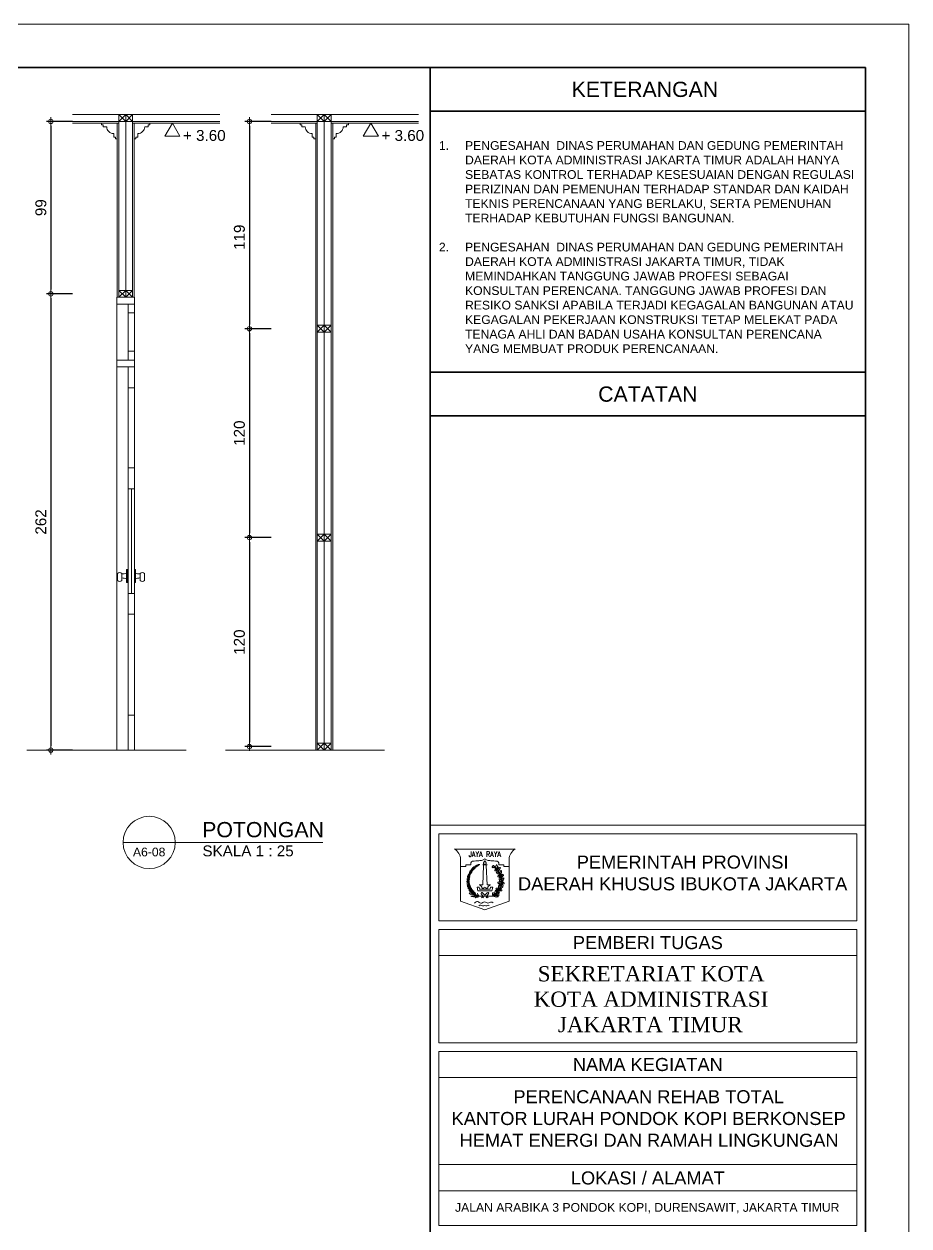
# Model space of a CAD drawing. Header units: millimetres. Extents: x -11 to 1625, y -267 to 180.
# Drawn here: x 1058.88 to 1079.21, y -239.61 to -212 of the extents above; entities that cross this region are included whole.
import ezdxf
from ezdxf.enums import TextEntityAlignment as Align

# ---------------------------------------------------------------- set-up
doc = ezdxf.new("R2010")
doc.units = ezdxf.units.MM
for name, color, linetype, lineweight in [('ars', 11, 'Continuous', 5), ('GRS KOP', 1, 'Continuous', 35), ('kop', 7, 'Continuous', 20), ('kus', 63, 'Continuous', 15), ('lan', 7, 'Continuous', 15), ('not', 7, 'Continuous', 20), ('PARTISI', 190, 'Continuous', 9), ('pla', 213, 'Continuous', 15), ('u', 6, 'Continuous', 20)]:
    doc.layers.add(name, color=color, linetype=linetype, lineweight=lineweight)
doc.styles.add('BARU', font='complex.shx')
doc.styles.add('S', font='SIMPLEX', dxfattribs={"width": 1.1})
doc.styles.get("Standard").update_dxf_attribs({"font": 'ARIALUNI.TTF'})
doc.dimstyles.new('SK-25', dxfattribs={"dimtxt": 0.25, "dimasz": 0.1, "dimexe": 0.1, "dimexo": 0, "dimgap": 0.1, "dimtad": 1, "dimdec": 0, "dimlfac": 25, "dimzin": 12, "dimdsep": 46, "dimtxsty": 'Standard', "dimblk": 'BULAT', "dimcen": 0.1, "dimclrd": 256, "dimadec": 0, "dimazin": 3, "dimtfac": 1, "dimtdec": 0, "dimtofl": 0, "dimtmove": 0, "dimatfit": 3, "dimldrblk": 'BULAT', "dimfxl": 0, "dimtolj": 1, "dimtzin": 0, "dimarcsym": 0})

# ---------------------------------------------------------------- blocks, each defined once
blk = doc.blocks.new('kop')
at = {"layer": 'ars'}
for p, q in [((74.521, 35.599), (74.496, 35.614)), ((74.534, 35.595), (74.538, 35.581)), ((74.578, 35.526), (74.553, 35.541)), ((74.578, 35.526), (74.581, 35.555)), ((74.6, 35.468), (74.612, 35.457)), ((74.614, 35.467), (74.614, 35.452)), ((74.634, 35.366), (74.615, 35.388)), ((74.634, 35.366), (74.643, 35.394)), ((74.537, 35.048), (74.537, 35.078)), ((74.552, 35.066), (74.578, 35.081)), ((74.621, 35.202), (74.607, 35.228)), ((74.621, 35.202), (74.64, 35.225)), ((74.631, 35.289), (74.635, 35.273)), ((74.642, 35.304), (74.637, 35.29)), ((74.472, 34.989), (74.502, 34.992))]:
    blk.add_line(p, q, dxfattribs=at)
for centre, radius, start, end in [((74.278, 35.315), 0.405, 114.0856, 237.6325), ((74.012, 35.589), 0.0488, 133.8416, 198.303), ((73.932, 35.609), 0.0488, 313.8416, 18.303), ((74.036, 35.612), 0.0439, 126.6239, 191.0853), ((73.967, 35.639), 0.0439, 306.6239, 11.0853), ((74.026, 35.575), 0.0439, 74.9043, 139.3657), ((74.005, 35.646), 0.0439, 254.9043, 319.3657), ((74, 35.656), 0.0352, 303.961, 8.4223), ((74.054, 35.632), 0.0352, 123.961, 188.4223), ((74.045, 35.603), 0.0352, 72.2414, 136.7027), ((74.03, 35.66), 0.0352, 252.2414, 316.7027), ((74.027, 35.676), 0.0352, 297.7406, 2.2019), ((74.078, 35.647), 0.0352, 117.7406, 182.2019), ((74.066, 35.619), 0.0352, 66.021, 130.4823), ((74.057, 35.677), 0.0352, 246.021, 310.4823), ((74.097, 35.661), 0.0281, 113.4007, 177.862), ((74.058, 35.688), 0.0281, 293.4007, 357.862), ((74.086, 35.64), 0.0281, 61.6811, 126.1424), ((74.082, 35.687), 0.0281, 241.6811, 306.1424), ((74.082, 35.701), 0.0281, 293.4007, 357.862), ((74.121, 35.674), 0.0281, 113.4007, 177.862), ((74.11, 35.653), 0.0281, 61.6811, 126.1424), ((74.106, 35.7), 0.0281, 241.6811, 306.1424), ((74.117, 35.713), 0.0281, 260.9368, 325.3982), ((74.136, 35.669), 0.0281, 80.9368, 145.3982), ((74.485, 35.674), 0.0613, 235.5154, 280.6207), ((74.445, 35.613), 0.0507, 1.4248, 71.624), ((74.589, 35.652), 0.0795, 151.1819, 225.9956), ((74.464, 35.633), 0.0795, 331.1819, 45.9956), ((73.906, 35.362), 0.061, 172.3995, 236.8608), ((73.812, 35.319), 0.061, 352.3995, 56.8608), ((73.916, 35.414), 0.061, 164.619, 229.0804), ((73.817, 35.384), 0.061, 344.619, 49.0804), ((73.933, 35.316), 0.061, 120.6799, 185.1412), ((73.842, 35.364), 0.061, 300.6799, 5.1412), ((73.923, 35.456), 0.0488, 158.8649, 223.3262), ((73.852, 35.424), 0.061, 292.8994, 357.3608), ((73.937, 35.365), 0.061, 112.8994, 177.3608), ((73.842, 35.44), 0.0488, 338.8649, 43.3262), ((73.873, 35.469), 0.0488, 287.1453, 351.6066), ((73.935, 35.415), 0.0488, 107.1453, 171.6066), ((73.942, 35.493), 0.0488, 150.2996, 214.761), ((73.859, 35.489), 0.0488, 330.2996, 34.761), ((73.948, 35.451), 0.0488, 98.58, 163.0414), ((73.894, 35.513), 0.0488, 278.58, 343.0414), ((73.961, 35.528), 0.0488, 145.7989, 210.2603), ((73.879, 35.531), 0.0488, 325.7989, 30.2603), ((73.916, 35.552), 0.0488, 274.0793, 338.5407), ((73.965, 35.485), 0.0488, 94.0793, 158.5407), ((73.985, 35.56), 0.0488, 139.3679, 203.8292), ((73.904, 35.572), 0.0488, 319.3679, 23.8292), ((73.984, 35.517), 0.0488, 87.6483, 152.1096), ((73.943, 35.589), 0.0488, 267.6483, 332.1096), ((74.007, 35.547), 0.0488, 82.122, 146.5834), ((73.973, 35.622), 0.0488, 262.122, 326.5834), ((74.232, 35.315), 0.405, 302.3675, 44.4851), ((74.541, 35.601), 0.0613, 235.5154, 280.6207), ((74.502, 35.54), 0.0507, 1.4248, 71.624), ((74.526, 35.44), 0.0795, 20.9123, 95.7261), ((74.592, 35.547), 0.0795, 200.9123, 275.7261), ((74.611, 35.596), 0.0507, 162.5946, 232.7938), ((74.623, 35.449), 0.0613, 217.2288, 262.3342), ((74.538, 35.6), 0.0613, 313.598, 358.7033), ((74.663, 35.361), 0.0795, 171.1641, 245.9779), ((74.552, 35.301), 0.0795, 351.1641, 65.9779), ((74.566, 35.403), 0.0507, 343.1383, 53.3375), ((74.684, 35.504), 0.0795, 133.1999, 208.0136), ((74.559, 35.525), 0.0795, 313.1999, 28.0136), ((74.682, 35.427), 0.0507, 150.0679, 220.2671), ((74.721, 35.315), 0.0795, 113.3027, 188.1164), ((74.611, 35.377), 0.0795, 293.3027, 8.1164), ((74.611, 35.447), 0.0613, 301.0712, 346.1766), ((73.816, 35.253), 0.061, 2.2926, 66.7539), ((73.901, 35.312), 0.061, 182.2926, 246.7539), ((73.829, 35.191), 0.061, 12.6628, 77.1241), ((73.902, 35.264), 0.061, 192.6628, 257.1241), ((73.907, 35.225), 0.061, 200.2151, 264.6765), ((73.844, 35.143), 0.061, 20.2151, 84.6765), ((73.921, 35.183), 0.061, 206.1601, 270.6214), ((73.867, 35.095), 0.061, 26.1601, 90.6214), ((73.936, 35.271), 0.061, 130.573, 195.0343), ((73.837, 35.302), 0.061, 310.573, 15.0343), ((73.943, 35.23), 0.061, 140.9432, 205.4045), ((73.841, 35.243), 0.061, 320.9432, 25.4045), ((73.941, 35.145), 0.061, 208.508, 272.9693), ((73.891, 35.055), 0.061, 28.508, 92.9693), ((73.957, 35.19), 0.061, 140.9432, 205.4045), ((73.854, 35.203), 0.061, 320.9432, 25.4045), ((73.921, 35.015), 0.061, 40.0311, 104.4924), ((73.953, 35.113), 0.061, 220.0311, 284.4924), ((73.974, 35.153), 0.061, 146.9028, 211.3642), ((73.871, 35.155), 0.061, 326.9028, 31.3642), ((73.997, 35.115), 0.061, 146.6953, 211.1566), ((73.893, 35.117), 0.061, 326.6953, 31.1566), ((74.021, 35.084), 0.061, 144.8635, 209.3249), ((73.918, 35.089), 0.061, 324.8635, 29.3249), ((74.049, 35.054), 0.061, 144.4903, 208.9516), ((73.946, 35.059), 0.061, 324.4903, 28.9516), ((74.567, 35.052), 0.0795, 137.1076, 211.9214), ((74.441, 35.064), 0.0795, 317.1076, 31.9214), ((74.582, 35.119), 0.0613, 176.9872, 222.0926), ((74.509, 35.12), 0.0507, 302.8967, 13.0959), ((74.644, 35.186), 0.0795, 153.0891, 227.9029), ((74.627, 35.286), 0.0613, 205.6201, 250.7254), ((74.52, 35.163), 0.0795, 333.0891, 47.9029), ((74.629, 35.078), 0.0507, 106.5818, 176.781), ((74.591, 35.141), 0.0613, 257.5851, 302.6905), ((74.562, 35.252), 0.0507, 331.5296, 41.7288), ((74.602, 35.228), 0.0795, 271.02, 345.8338), ((74.68, 35.129), 0.0795, 91.02, 165.8338), ((74.688, 35.241), 0.0507, 128.2781, 198.4773), ((74.63, 35.285), 0.0613, 279.2815, 324.3868), ((73.956, 34.978), 0.061, 49.2006, 113.662), ((73.971, 35.08), 0.061, 229.2006, 293.662), ((73.99, 34.949), 0.061, 44.4223, 108.8836), ((74.014, 35.049), 0.061, 224.4223, 288.8836), ((74.08, 35.031), 0.061, 156.1803, 220.6416), ((73.978, 35.016), 0.061, 336.1803, 40.6416), ((74.547, 34.969), 0.0507, 83.4432, 153.6424), ((74.537, 35.042), 0.0613, 234.4466, 279.5519), ((74.569, 34.993), 0.0612, 69.8962, 144.7099), ((74.541, 35.085), 0.0612, 249.8962, 324.7099)]:
    blk.add_arc(centre, radius, start, end, dxfattribs=at)
at = {"layer": 'ars', "color": 11}
for centre, radius, start, end in [((74.491, 34.995), 0.0613, 158.8696, 203.9749), ((74.422, 35.02), 0.0507, 284.779, 354.9783), ((74.44, 34.986), 0.016, 270, 302.3675)]:
    blk.add_arc(centre, radius, start, end, dxfattribs=at)
at = {"layer": 'ars'}
for points, start_tangent, end_tangent in [([(74.461, 35.651), (74.466, 35.634), (74.45, 35.624), (74.429, 35.623), (74.426, 35.64), (74.439, 35.661), (74.444, 35.672), (74.461, 35.663), (74.461, 35.651)], (0.714442, -0.699695), (0.714442, -0.699695)), ([(74.571, 35.605), (74.582, 35.591), (74.6, 35.598), (74.612, 35.615), (74.601, 35.627), (74.576, 35.629), (74.564, 35.631), (74.562, 35.612), (74.571, 35.605)], (0.149901, -0.988701), (0.149901, -0.988701)), ([(74.518, 35.578), (74.523, 35.561), (74.507, 35.551), (74.486, 35.55), (74.483, 35.567), (74.496, 35.588), (74.501, 35.599), (74.518, 35.589), (74.518, 35.578)], (0.714442, -0.699695), (0.714442, -0.699695)), ([(74.594, 35.435), (74.593, 35.416), (74.574, 35.412), (74.555, 35.418), (74.556, 35.435), (74.576, 35.451), (74.584, 35.459), (74.597, 35.445), (74.594, 35.435)], (0.458819, -0.88853), (0.458819, -0.88853)), ([(74.644, 35.445), (74.652, 35.429), (74.671, 35.432), (74.687, 35.445), (74.678, 35.46), (74.654, 35.467), (74.643, 35.472), (74.637, 35.453), (74.644, 35.445)], (-0.068112, -0.997678), (-0.068112, -0.997678)), ([(74.551, 35.127), (74.539, 35.113), (74.521, 35.122), (74.51, 35.139), (74.522, 35.151), (74.547, 35.151), (74.559, 35.152), (74.56, 35.133), (74.551, 35.127)], (-0.223771, -0.974642), (-0.223771, -0.974642)), ([(74.596, 35.277), (74.591, 35.26), (74.572, 35.259), (74.554, 35.269), (74.559, 35.285), (74.581, 35.297), (74.591, 35.303), (74.601, 35.287), (74.596, 35.277)], (0.270637, -0.962681), (0.270637, -0.962681)), ([(74.614, 35.117), (74.608, 35.1), (74.624, 35.089), (74.645, 35.088), (74.649, 35.104), (74.636, 35.126), (74.631, 35.137), (74.614, 35.128), (74.614, 35.117)], (-0.735998, -0.676983), (-0.735998, -0.676983)), ([(74.66, 35.272), (74.661, 35.253), (74.68, 35.25), (74.699, 35.256), (74.697, 35.273), (74.677, 35.288), (74.669, 35.297), (74.656, 35.282), (74.66, 35.272)], (-0.433585, -0.901113), (-0.433585, -0.901113)), ([(74.463, 35.013), (74.447, 35.004), (74.433, 35.018), (74.428, 35.037), (74.443, 35.045), (74.467, 35.037), (74.479, 35.034), (74.474, 35.016), (74.463, 35.013)], (-0.515761, -0.856733), (-0.515761, -0.856733)), ([(74.549, 35.011), (74.537, 34.997), (74.548, 34.981), (74.566, 34.972), (74.576, 34.985), (74.573, 35.01), (74.573, 35.022), (74.554, 35.021), (74.549, 35.011)], (-0.942817, -0.33331), (-0.942817, -0.33331))]:
    blk.add_spline(points, degree=3, dxfattribs=dict(at, start_tangent=start_tangent, end_tangent=end_tangent))
for points in [[(74.445, 34.97), (74.47, 34.975), (74.522, 34.973), (74.56, 34.955)], [(74.445, 34.97), (74.468, 34.959), (74.518, 34.947), (74.56, 34.955)]]:
    blk.add_spline(points, degree=3, dxfattribs=at)
at = {"layer": 'GRS KOP'}
for p, q in [((73, 1), (73, 54)), ((83, 1), (83, 54)), ((73, 53), (83, 53)), ((73, 47), (83, 47)), ((73, 46), (83, 46))]:
    blk.add_line(p, q, dxfattribs=at)
blk.add_lwpolyline([(1, 54), (83, 54), (83, 1), (1, 1)], close=True, dxfattribs=at)
at = {"layer": 'kop', "color": 7}
for p, q in [((84, 55), (0, 55)), ((84, 55), (84, 0)), ((84, 55), (84, 0)), ((74.205, 35.69), (74.305, 35.69)), ((74.225, 35.67), (74.205, 35.23)), ((74.235, 35.698), (74.275, 35.698)), ((74.285, 35.67), (74.305, 35.23)), ((74.075, 35.17), (74.124, 35.17)), ((74.075, 35.17), (74.095, 35.09)), ((74.095, 35.09), (74.415, 35.09)), ((74.124, 35.23), (74.124, 35.228)), ((74.124, 35.23), (74.205, 35.23)), ((74.124, 35.228), (74.129, 35.228)), ((74.124, 35.17), (74.134, 35.13)), ((74.134, 35.13), (74.376, 35.13)), ((74.195, 35.15), (74.235, 35.15)), ((74.275, 35.15), (74.315, 35.15)), ((74.305, 35.23), (74.386, 35.23)), ((74.376, 35.13), (74.386, 35.17)), ((74.381, 35.228), (74.386, 35.228)), ((74.386, 35.23), (74.386, 35.228)), ((74.386, 35.17), (74.435, 35.17)), ((74.415, 35.09), (74.435, 35.17))]:
    blk.add_line(p, q, dxfattribs=at)
at = {"layer": 'kop'}
for p, q in [((83, 36.6), (73, 36.6)), ((73.2, 34.4), (73.2, 36.4)), ((82.8, 36.4), (73.2, 36.4)), ((82.8, 34.4), (82.8, 36.4)), ((82.8, 34.4), (73.2, 34.4)), ((73.2, 31.6), (73.2, 34.2)), ((82.8, 34.2), (73.2, 34.2)), ((82.8, 31.6), (82.8, 34.2)), ((82.8, 33.6), (73.2, 33.6)), ((82.8, 31.6), (73.2, 31.6)), ((73.2, 27.4), (73.2, 31.4)), ((82.8, 31.4), (73.2, 31.4)), ((82.8, 27.4), (82.8, 31.4)), ((82.8, 30.8), (73.2, 30.8)), ((82.8, 28.8), (73.2, 28.8)), ((82.8, 28.2), (73.2, 28.2)), ((82.8, 27.4), (73.2, 27.4))]:
    blk.add_line(p, q, dxfattribs=at)
at = {"layer": 'kop', "color": 5}
for p, q in [((74.955, 36.05), (73.555, 36.05)), ((73.695, 35.81), (73.695, 34.85)), ((73.695, 35.65), (73.815, 35.65)), ((73.815, 35.69), (73.815, 35.65)), ((73.815, 35.69), (73.935, 35.69)), ((73.935, 35.73), (73.935, 35.69)), ((74.575, 35.73), (74.575, 35.69)), ((74.695, 35.69), (74.575, 35.69)), ((74.695, 35.69), (74.695, 35.65)), ((74.815, 35.65), (74.695, 35.65)), ((74.815, 35.81), (74.815, 34.85)), ((73.695, 34.85), (74.255, 34.65)), ((74.225, 34.95), (74.171, 35.022)), ((74.255, 34.986), (74.203, 35.046)), ((74.225, 34.95), (74.21, 34.93)), ((74.255, 34.986), (74.307, 35.046)), ((74.255, 34.65), (74.815, 34.85)), ((74.285, 34.95), (74.339, 35.022)), ((74.285, 34.95), (74.3, 34.93))]:
    blk.add_line(p, q, dxfattribs=at)
at = {"layer": 'kop', "color": 7}
for points in [[(74.235, 35.698), (74.233, 35.701), (74.231, 35.704), (74.229, 35.707), (74.228, 35.71), (74.227, 35.713), (74.227, 35.715), (74.226, 35.718), (74.226, 35.72), (74.226, 35.723), (74.226, 35.725), (74.226, 35.728), (74.226, 35.731), (74.226, 35.733), (74.227, 35.736), (74.228, 35.738), (74.229, 35.741), (74.23, 35.743), (74.232, 35.746), (74.234, 35.749), (74.236, 35.753), (74.24, 35.758), (74.244, 35.763), (74.249, 35.77), (74.255, 35.778)], [(74.275, 35.698), (74.277, 35.701), (74.279, 35.704), (74.281, 35.707), (74.282, 35.71), (74.283, 35.713), (74.283, 35.715), (74.284, 35.718), (74.284, 35.72), (74.284, 35.723), (74.284, 35.725), (74.284, 35.728), (74.284, 35.731), (74.284, 35.733), (74.283, 35.736), (74.282, 35.738), (74.281, 35.741), (74.28, 35.743), (74.278, 35.746), (74.276, 35.749), (74.274, 35.753), (74.27, 35.758), (74.266, 35.763), (74.261, 35.77), (74.255, 35.778)]]:
    blk.add_lwpolyline(points, dxfattribs=at)
at = {"layer": 'kop', "color": 1}
blk.add_lwpolyline([(74.07, 34.97), (74.44, 34.97)], close=True, dxfattribs=at)
at = {"layer": 'kop', "color": 5}
for points in [[(74.21, 34.97), (74.18, 34.93)], [(74.3, 34.97), (74.33, 34.93)]]:
    blk.add_lwpolyline(points, dxfattribs=at)
for centre, radius, start, end in [((73.419, 35.81), 0.276, 0, 60.5129), ((75.091, 35.81), 0.276, 119.4871, 180), ((73.975, 35.73), 0.04, 90, 180), ((74.535, 35.73), 0.04, 0, 90), ((74.187, 35.034), 0.02, 36.8699, 216.8699), ((74.323, 35.034), 0.02, 323.1301, 143.1301)]:
    blk.add_arc(centre, radius, start, end, dxfattribs=at)
at = {"layer": 'kop', "color": 7}
for centre, radius, start, end in [((74.198, 35.663), 0.0283, 15, 75), ((74.312, 35.663), 0.0283, 105, 165), ((74.079, 35.119), 0.12, 15, 65.3894), ((74.255, 35.15), 0.02, 0, 180), ((74.431, 35.119), 0.12, 114.6106, 165)]:
    blk.add_arc(centre, radius, start, end, dxfattribs=at)
at = {"layer": 'kop', "color": 1}
blk.add_arc((74.07, 34.986), 0.016, 237.6325, 270, dxfattribs=at)
at = {"layer": 'kop', "color": 5}
for points in [[(74.255, 35.83), (74.232, 35.807), (74.2, 35.793), (74.12, 35.782), (74.046, 35.777), (73.975, 35.77)], [(74.255, 35.83), (74.278, 35.807), (74.31, 35.793), (74.39, 35.782), (74.464, 35.777), (74.535, 35.77)], [(74.023, 34.99), (74.006, 34.984), (73.974, 34.992), (73.925, 35.01), (73.891, 35.041)], [(74.038, 34.971), (74.016, 34.967), (73.997, 34.959), (73.964, 34.956), (73.932, 34.964)], [(74.082, 34.965), (74.066, 34.956), (74.034, 34.952), (74.006, 34.952), (73.992, 34.948)], [(74.015, 34.807), (74.089, 34.844), (74.162, 34.807), (74.249, 34.833), (74.326, 34.809), (74.4, 34.83), (74.45, 34.817)], [(74.125, 34.97), (74.104, 34.959), (74.093, 34.947), (74.051, 34.932), (74.033, 34.937)], [(74.113, 34.984), (74.085, 34.986), (74.071, 34.993), (74.051, 34.993)], [(74.125, 34.97), (74.112, 34.996), (74.085, 35.02), (74.081, 35.031)], [(74.12, 34.747), (74.16, 34.759), (74.204, 34.744), (74.255, 34.753), (74.3, 34.744), (74.332, 34.758), (74.357, 34.749)]]:
    blk.add_spline(points, degree=3, dxfattribs=at)
at = {"layer": 'kop'}
for s, height, p in [('KETERANGAN ', 0.35, (78, 53.5)), ('CATATAN', 0.35, (78, 46.5)), ('PEMERINTAH PROVINSI', 0.29998, (78.8, 35.75)), ('DAERAH KHUSUS IBUKOTA JAKARTA', 0.29998, (78.8, 35.25)), ('PEMBERI TUGAS', 0.3, (78, 33.9)), ('NAMA KEGIATAN', 0.3, (78, 31.1)), ('LOKASI / ALAMAT', 0.3, (78, 28.5)), ('JALAN ARABIKA 3 PONDOK KOPI, DURENSAWIT, JAKARTA TIMUR', 0.2, (77.986, 27.8))]:
    blk.add_text(s, height=height, dxfattribs=at).set_placement(p, align=Align.MIDDLE)
at = {"layer": 'kop', "color": 5, "style": 'BARU', "width": 0.9}
blk.add_text('JAYA RAYA', height=0.12, dxfattribs=at).set_placement((74.255, 35.93), align=Align.MIDDLE)
at = {"layer": 'kop', "insert": (73.2, 49.875), "char_height": 0.2, "width": 9.6, "attachment_point": 4}
blk.add_mtext('\\pi-0.6,l0.6,t0.6;1.^IPENGESAHAN  DINAS PERUMAHAN DAN GEDUNG PEMERINTAH DAERAH KOTA ADMINISTRASI JAKARTA TIMUR ADALAH HANYA SEBATAS KONTROL TERHADAP KESESUAIAN DENGAN REGULASI PERIZINAN DAN PEMENUHAN TERHADAP STANDAR DAN KAIDAH TEKNIS PERENCANAAN YANG BERLAKU, SERTA PEMENUHAN TERHADAP KEBUTUHAN FUNGSI BANGUNAN.\\P\\P2.^IPENGESAHAN  DINAS PERUMAHAN DAN GEDUNG PEMERINTAH DAERAH KOTA ADMINISTRASI JAKARTA TIMUR, TIDAK MEMINDAHKAN TANGGUNG JAWAB PROFESI SEBAGAI KONSULTAN PERENCANA. TANGGUNG JAWAB PROFESI DAN RESIKO SANKSI APABILA TERJADI KEGAGALAN BANGUNAN ATAU KEGAGALAN PEKERJAAN KONSTRUKSI TETAP MELEKAT PADA TENAGA AHLI DAN BADAN USAHA KONSULTAN PERENCANA YANG MEMBUAT PRODUK PERENCANAAN.', dxfattribs=at)
at = {"layer": 'kop', "insert": (74.033, 33.359), "char_height": 0.35, "attachment_point": 1, "style": 'BARU'}
blk.add_mtext_dynamic_manual_height_columns('\\pi1.4375;{\\fRomantic|b0|i0|c2|p2;SEKRETARIAT KOTA\\P\\pi1.3461;KOTA ADMINISTRASI\\P\\pi1.9027;JAKARTA TIMUR}', width=7.94943, gutter_width=1.5, heights=[0], dxfattribs=at)
at = {"layer": 'kop', "insert": (73.464, 30.51), "char_height": 0.3, "attachment_point": 1}
blk.add_mtext_dynamic_manual_height_columns('\\pi1.446;PERENCANAAN REHAB TOTAL \\P\\pi0.026798;KANTOR LURAH PONDOK KOPI BERKONSEP \\P\\pi0.21087;HEMAT ENERGI DAN RAMAH LINGKUNGAN', width=9.06362, gutter_width=1.5, heights=[0], dxfattribs=at)
at = {"layer": 'kop', "style": 'BARU', "flags": 4}
for p, height in [((73.8, 5.4), 0.35), ((80.303, 5.382), 0.25), ((73.8, 4.9), 0.35), ((80.303, 4.882), 0.25), ((73.8, 4.4), 0.35), ((80.303, 4.382), 0.25)]:
    blk.add_attdef('-', p, '', height=height, dxfattribs=at)
at = {"layer": 'kop', "flags": 4}
for tag, p in [('AR-00', (78.057, 2.648)), ('00', (81.238, 2.647))]:
    blk.add_attdef(tag, text='', height=0.35, dxfattribs=at).set_placement(p, align=Align.MIDDLE)
blk = doc.blocks.new('PEILA')
blk.add_lwpolyline([(-0.188, -0.325), (0.188, -0.325), (0, 0)], close=True)
at = {"style": 'S', "width": 1.1, "flags": 4}
blk.add_attdef('CAT', (0.265, -0.289), '', height=0.2, dxfattribs=at)
blk = doc.blocks.new('BULAT')
for p, q in [((-1, 0), (1, 0)), ((0, -1), (0, 1))]:
    blk.add_line(p, q)
blk.add_circle((0, 0), 0.5)
blk = doc.blocks.new('*D2264')
at = {"layer": 'Defpoints', "color": 0, "ltscale": 0.15}
for p in [(1064.558, -214.238), (1064.058, -218.998), (1064.558, -218.998)]:
    blk.add_point(p, dxfattribs=at)
at = {"layer": 'u', "color": 0, "lineweight": -2, "ltscale": 0.15}
for p, q in [((1064.558, -214.238), (1063.958, -214.238)), ((1064.558, -218.998), (1063.958, -218.998))]:
    blk.add_line(p, q, dxfattribs=at)
at = {"layer": 'u', "lineweight": -2, "ltscale": 0.15}
blk.add_line((1064.058, -214.338), (1064.058, -218.898), dxfattribs=at)
at = {"layer": 'u', "lineweight": -2, "ltscale": 0.15, "xscale": 0.1, "yscale": 0.1, "zscale": 0.1}
for p, rotation in [((1064.058, -214.238), 90), ((1064.058, -218.998), 270)]:
    blk.add_blockref('BULAT', p, dxfattribs=dict(at, rotation=rotation))
at = {"layer": 'u', "color": 0, "ltscale": 0.15, "insert": (1063.83, -216.898), "char_height": 0.25, "attachment_point": 5, "rotation": 90}
blk.add_mtext('\\A1;119', dxfattribs=at)
blk = doc.blocks.new('*D2265')
at = {"layer": 'Defpoints', "color": 0, "ltscale": 0.15}
for p in [(1064.558, -223.798), (1064.058, -228.598), (1064.558, -228.598)]:
    blk.add_point(p, dxfattribs=at)
at = {"layer": 'u', "color": 0, "lineweight": -2, "ltscale": 0.15}
for p, q in [((1064.558, -223.798), (1063.958, -223.798)), ((1064.558, -228.598), (1063.958, -228.598))]:
    blk.add_line(p, q, dxfattribs=at)
at = {"layer": 'u', "lineweight": -2, "ltscale": 0.15}
blk.add_line((1064.058, -223.898), (1064.058, -228.498), dxfattribs=at)
at = {"layer": 'u', "lineweight": -2, "ltscale": 0.15, "xscale": 0.1, "yscale": 0.1, "zscale": 0.1}
for p, rotation in [((1064.058, -223.798), 90), ((1064.058, -228.598), 270)]:
    blk.add_blockref('BULAT', p, dxfattribs=dict(at, rotation=rotation))
at = {"layer": 'u', "color": 0, "ltscale": 0.15, "insert": (1063.83, -226.198), "char_height": 0.25, "attachment_point": 5, "rotation": 90}
blk.add_mtext('\\A1;120', dxfattribs=at)
blk = doc.blocks.new('*D2266')
at = {"layer": 'Defpoints', "color": 0, "ltscale": 0.15}
for p in [(1064.558, -218.998), (1064.058, -223.798), (1064.558, -223.798)]:
    blk.add_point(p, dxfattribs=at)
at = {"layer": 'u', "color": 0, "lineweight": -2, "ltscale": 0.15}
for p, q in [((1064.558, -218.998), (1063.958, -218.998)), ((1064.558, -223.798), (1063.958, -223.798))]:
    blk.add_line(p, q, dxfattribs=at)
at = {"layer": 'u', "lineweight": -2, "ltscale": 0.15}
blk.add_line((1064.058, -219.098), (1064.058, -223.698), dxfattribs=at)
at = {"layer": 'u', "lineweight": -2, "ltscale": 0.15, "xscale": 0.1, "yscale": 0.1, "zscale": 0.1}
for p, rotation in [((1064.058, -218.998), 90), ((1064.058, -223.798), 270)]:
    blk.add_blockref('BULAT', p, dxfattribs=dict(at, rotation=rotation))
at = {"layer": 'u', "color": 0, "ltscale": 0.15, "insert": (1063.83, -221.398), "char_height": 0.25, "attachment_point": 5, "rotation": 90}
blk.add_mtext('\\A1;120', dxfattribs=at)
blk = doc.blocks.new('*D2267')
at = {"layer": 'Defpoints', "color": 0, "ltscale": 0.15}
for p in [(1059.997, -218.198), (1059.497, -228.678), (1059.997, -228.678)]:
    blk.add_point(p, dxfattribs=at)
at = {"layer": 'u', "color": 0, "lineweight": -2, "ltscale": 0.15}
for p, q in [((1059.997, -218.198), (1059.397, -218.198)), ((1059.997, -228.678), (1059.397, -228.678))]:
    blk.add_line(p, q, dxfattribs=at)
at = {"layer": 'u', "lineweight": -2, "ltscale": 0.15}
blk.add_line((1059.497, -218.298), (1059.497, -228.578), dxfattribs=at)
at = {"layer": 'u', "lineweight": -2, "ltscale": 0.15, "xscale": 0.1, "yscale": 0.1, "zscale": 0.1}
for p, rotation in [((1059.497, -218.198), 90), ((1059.497, -228.678), 270)]:
    blk.add_blockref('BULAT', p, dxfattribs=dict(at, rotation=rotation))
at = {"layer": 'u', "color": 0, "ltscale": 0.15, "insert": (1059.269, -223.438), "char_height": 0.25, "attachment_point": 5, "rotation": 90}
blk.add_mtext('\\A1;262', dxfattribs=at)
blk = doc.blocks.new('*D2268')
at = {"layer": 'Defpoints', "color": 0, "ltscale": 0.15}
for p in [(1059.997, -214.238), (1059.497, -218.198), (1059.997, -218.198)]:
    blk.add_point(p, dxfattribs=at)
at = {"layer": 'u', "color": 0, "lineweight": -2, "ltscale": 0.15}
for p, q in [((1059.997, -214.238), (1059.397, -214.238)), ((1059.997, -218.198), (1059.397, -218.198))]:
    blk.add_line(p, q, dxfattribs=at)
at = {"layer": 'u', "lineweight": -2, "ltscale": 0.15}
blk.add_line((1059.497, -214.338), (1059.497, -218.098), dxfattribs=at)
at = {"layer": 'u', "lineweight": -2, "ltscale": 0.15, "xscale": 0.1, "yscale": 0.1, "zscale": 0.1}
for p, rotation in [((1059.497, -214.238), 90), ((1059.497, -218.198), 270)]:
    blk.add_blockref('BULAT', p, dxfattribs=dict(at, rotation=rotation))
at = {"layer": 'u', "color": 0, "ltscale": 0.15, "insert": (1059.269, -216.218), "char_height": 0.25, "attachment_point": 5, "rotation": 90}
blk.add_mtext('\\A1;99', dxfattribs=at)
blk = doc.blocks.new('Ndtpd')
blk.add_line((0.747, 0), (-0.747, 0))
blk.add_circle((0, 0), 0.747)
at = {"flags": 4}
for tag, height, p in [('NO', 0.5, (0, 0.148)), ('NOLBR', 0.3, (0, -0.398))]:
    blk.add_attdef(tag, text='', height=height, dxfattribs=at).set_placement(p, align=Align.CENTER)
for tag, p, height in [('NDTPD', (1.516, 0.148), 0.5), ('SKALA', (1.523, -0.398), 0.3)]:
    blk.add_attdef(tag, p, '', height=height, dxfattribs=at)

msp = doc.modelspace()

# ---------------------------------------------------------------- linework, layer by layer
at = {"layer": 'ars'}
for p, q in [((1061.0569351, -214.2375377), (1061.2169351, -214.0775377)), ((1061.0569351, -214.0775377), (1061.2169351, -214.2375377)), ((1061.2169351, -214.0775377), (1061.3769351, -214.2375377)), ((1061.2169351, -214.2375377), (1061.3769351, -214.0775377)), ((1065.6181282, -214.2375377), (1065.7781282, -214.0775377)), ((1065.6181282, -214.0775377), (1065.7781282, -214.2375377)), ((1065.7781282, -214.0775377), (1065.9381282, -214.2375377)), ((1065.7781282, -214.2375377), (1065.9381282, -214.0775377)), ((1061.0569351, -214.2775377), (1059.9965691, -214.2775377)), ((1061.0209351, -218.2775377), (1061.0209351, -214.2775377)), ((1061.3769351, -214.2775377), (1063.3833125, -214.2775377)), ((1061.4129351, -218.2775377), (1061.4129351, -214.2775377)), ((1065.6181282, -214.2775377), (1064.5577621, -214.2775377)), ((1065.5821282, -228.6775377), (1065.5821282, -214.2775377)), ((1065.9381282, -214.2775377), (1067.9445056, -214.2775377)), ((1065.9741282, -228.6775377), (1065.9741282, -214.2775377)), ((1061.0569351, -218.2775377), (1061.2169351, -218.1175377)), ((1061.0569351, -218.1175377), (1061.2169351, -218.2775377)), ((1061.2169351, -218.1175377), (1061.3769351, -218.2775377)), ((1061.2169351, -218.2775377), (1061.3769351, -218.1175377)), ((1065.6181282, -219.0775377), (1065.7781282, -218.9175377)), ((1065.6181282, -218.9175377), (1065.7781282, -219.0775377)), ((1065.7781282, -218.9175377), (1065.9381282, -219.0775377)), ((1065.7781282, -219.0775377), (1065.9381282, -218.9175377)), ((1065.6181282, -223.8775377), (1065.7781282, -223.7175377)), ((1065.6181282, -223.7175377), (1065.7781282, -223.8775377)), ((1065.7781282, -223.7175377), (1065.9381282, -223.8775377)), ((1065.7781282, -223.8775377), (1065.9381282, -223.7175377)), ((1065.6181282, -228.6775377), (1065.7781282, -228.5175377)), ((1065.6181282, -228.5175377), (1065.7781282, -228.6775377)), ((1065.7781282, -228.5175377), (1065.9381282, -228.6775377)), ((1065.7781282, -228.6775377), (1065.9381282, -228.5175377))]:
    msp.add_line(p, q, dxfattribs=at)
for points in [[(1061.025702, -224.6184855), (1061.025702, -224.7856126)], [(1061.125702, -224.6184855), (1061.125702, -224.7856126)], [(1061.1394799, -224.6305928), (1061.125702, -224.6305928)], [(1061.1394799, -224.7244827), (1061.125702, -224.7244827)], [(1061.5343904, -224.6305928), (1061.5481683, -224.6305928)], [(1061.5343904, -224.7244827), (1061.5481683, -224.7244827)], [(1061.5481683, -224.6184855), (1061.5481683, -224.7856126)], [(1061.6481683, -224.6184855), (1061.6481683, -224.7856126)]]:
    msp.add_lwpolyline(points, dxfattribs=at)
for points in [[(1061.2569351, -224.5275377), (1061.2339279, -224.5275377), (1061.2339279, -224.8275377), (1061.2569351, -224.8275377)], [(1061.4169351, -224.5275377), (1061.4399424, -224.5275377), (1061.4399424, -224.8275377), (1061.4169351, -224.8275377)]]:
    msp.add_lwpolyline(points, close=True, dxfattribs=at)
for centre, radius, start, end in [((1061.075702, -224.6784543), 0.0780785, 50.17975461, 129.82024539), ((1061.1346475, -224.3320195), 0.2986124, 269.07273269, 289.4189203), ((1061.1346475, -225.023056), 0.2986124, 70.5810797, 90.92726731), ((1061.5392228, -224.3320195), 0.2986124, 250.5810797, 270.92726731), ((1061.5392228, -225.023056), 0.2986124, 89.07273269, 109.4189203), ((1061.5981683, -224.6784543), 0.0780785, 50.17975461, 129.82024539), ((1061.075702, -224.7256439), 0.0780785, 230.17975461, 309.82024539), ((1061.5981683, -224.7256439), 0.0780785, 230.17975461, 309.82024539)]:
    msp.add_arc(centre, radius, start, end, dxfattribs=at)
at = {"layer": 'kus'}
for p, q in [((1061.0169351, -218.4375377), (1061.0169351, -228.6775377)), ((1061.2769351, -218.4375377), (1061.2769351, -219.7175377)), ((1061.2769351, -218.6375377), (1061.4169351, -218.6375377)), ((1061.4169351, -218.4375377), (1061.4169351, -228.6775377)), ((1061.4169351, -219.7175377), (1061.0169351, -219.7175377)), ((1061.2769351, -219.5175377), (1061.4169351, -219.5175377)), ((1061.4169351, -219.8775377), (1061.0169351, -219.8775377)), ((1061.2769351, -219.8775377), (1061.2769351, -228.6775377)), ((1061.4169351, -220.3575377), (1061.2769351, -220.3575377)), ((1061.2769351, -222.1975377), (1061.4169351, -222.1975377)), ((1061.2769351, -222.6775377), (1061.4169351, -222.6775377)), ((1061.3469351, -225.0775377), (1061.3469351, -222.6775377)), ((1061.2769351, -225.0775377), (1061.4169351, -225.0775377)), ((1061.2769351, -225.5575377), (1061.4169351, -225.5575377)), ((1061.4169351, -227.8775377), (1061.2769351, -227.8775377))]:
    msp.add_line(p, q, dxfattribs=at)
msp.add_lwpolyline([(1061.0169351, -218.4375377), (1061.4169351, -218.4375377), (1061.4169351, -218.2775377), (1061.0169351, -218.2775377)], close=True, dxfattribs=at)
at = {"layer": 'lan'}
for p, q in [((1058.9465578, -228.6775377), (1062.6044161, -228.6775377)), ((1063.5077508, -228.6775377), (1067.1656092, -228.6775377))]:
    msp.add_line(p, q, dxfattribs=at)
for points in [[(1060.7009351, -214.3575377), (1060.7009351, -214.3175377), (1060.6609351, -214.3175377), (1060.6609351, -214.2775377), (1061.0209351, -214.2775377), (1061.0209351, -214.6375377), (1060.9809351, -214.6375377), (1060.9809351, -214.5975377), (1060.9409351, -214.5975377), (1060.9409351, -214.5175377, -0.4142135624), (1060.7809351, -214.3575377)], [(1061.7329351, -214.3575377), (1061.7329351, -214.3175377), (1061.7729351, -214.3175377), (1061.7729351, -214.2775377), (1061.4129351, -214.2775377), (1061.4129351, -214.6375377), (1061.4529351, -214.6375377), (1061.4529351, -214.5975377), (1061.4929351, -214.5975377), (1061.4929351, -214.5175377, 0.4142135624), (1061.6529351, -214.3575377)], [(1065.2621282, -214.3575377), (1065.2621282, -214.3175377), (1065.2221282, -214.3175377), (1065.2221282, -214.2775377), (1065.5821282, -214.2775377), (1065.5821282, -214.6375377), (1065.5421282, -214.6375377), (1065.5421282, -214.5975377), (1065.5021282, -214.5975377), (1065.5021282, -214.5175377, -0.4142135624), (1065.3421282, -214.3575377)], [(1066.2941282, -214.3575377), (1066.2941282, -214.3175377), (1066.3341282, -214.3175377), (1066.3341282, -214.2775377), (1065.9741282, -214.2775377), (1065.9741282, -214.6375377), (1066.0141282, -214.6375377), (1066.0141282, -214.5975377), (1066.0541282, -214.5975377), (1066.0541282, -214.5175377, 0.4142135624), (1066.2141282, -214.3575377)]]:
    msp.add_lwpolyline(points, format="xyb", close=True, dxfattribs=at)
at = {"layer": 'not'}
msp.add_line((1062.3568138, -230.7986673), (1065.7448352, -230.7986673), dxfattribs=at)
at = {"layer": 'PARTISI'}
for p, q in [((1061.0569351, -218.2775377), (1061.0569351, -214.0775377)), ((1061.0569351, -214.0775377), (1061.3769351, -214.0775377)), ((1061.2169351, -218.2775377), (1061.2169351, -214.0775377)), ((1061.3769351, -218.2775377), (1061.3769351, -214.0775377)), ((1065.6181282, -228.6775377), (1065.6181282, -214.0775377)), ((1065.6181282, -214.0775377), (1065.9381282, -214.0775377)), ((1065.7781282, -228.6775377), (1065.7781282, -214.0775377)), ((1065.9381282, -228.6775377), (1065.9381282, -214.0775377)), ((1061.0569351, -218.1175377), (1061.3769351, -218.1175377)), ((1065.6181282, -218.9175377), (1065.9381282, -218.9175377)), ((1065.6181282, -219.0775377), (1065.9381282, -219.0775377)), ((1065.6181282, -223.7175377), (1065.9381282, -223.7175377)), ((1065.6181282, -223.8775377), (1065.9381282, -223.8775377)), ((1065.6181282, -228.5175377), (1065.9381282, -228.5175377))]:
    msp.add_line(p, q, dxfattribs=at)
at = {"layer": 'pla'}
for p, q in [((1059.9965691, -214.0775377), (1063.3833125, -214.0775377)), ((1059.9965691, -214.2375377), (1063.3833125, -214.2375377)), ((1064.5577621, -214.0775377), (1067.9445056, -214.0775377)), ((1064.5577621, -214.2375377), (1067.9445056, -214.2375377))]:
    msp.add_line(p, q, dxfattribs=at)

# ---------------------------------------------------------------- block references
at = {"layer": 'kop'}
msp.add_blockref('kop', (995.2141622, -267), dxfattribs=at)
at = {"layer": 'not'}
ref = msp.add_blockref('PEILA', (1062.2895235, -214.2775377), dxfattribs=dict(at, xscale=0.9237604307034012, yscale=0.9237604307034012, zscale=0.9237604307034012))
ref.add_attrib('CAT', '+ 3.60', (1062.5328688, -214.6840896), dxfattribs={"layer": '0', "height": 0.25, "flags": 4})
ref = msp.add_blockref('PEILA', (1066.8507165, -214.2775377), dxfattribs=dict(at, xscale=0.9237604307034012, yscale=0.9237604307034012, zscale=0.9237604307034012))
ref.add_attrib('CAT', '+ 3.60', (1067.0940619, -214.6840896), dxfattribs={"layer": '0', "height": 0.25, "flags": 4})
ref = msp.add_blockref('Ndtpd', (1061.7568138, -230.7986673), dxfattribs=dict(at, xscale=0.803212851405533, yscale=0.803212851405533, zscale=0.803212851405533))
ref.add_attrib('NDTPD', 'POTONGAN', (1062.9744985, -230.6801415), dxfattribs={"layer": '0', "height": 0.35, "flags": 4})
ref.add_attrib('NOLBR', 'A6-08', dxfattribs={"layer": '0', "height": 0.2, "flags": 4}).set_placement((1061.7564866, -231.1186372), align=Align.CENTER)
ref.add_attrib('SKALA', 'SKALA 1 : 25', (1062.9802985, -231.1186372), dxfattribs={"layer": '0', "height": 0.25, "flags": 4})

# ---------------------------------------------------------------- dimensions: what is measured, and where the dimension line sits
at = {"layer": 'u', "ltscale": 0.15}
for base, p1, p2, picture, middle in [((1059.4965691, -218.1975377), (1059.9965691, -214.2375377), (1059.9965691, -218.1975377), '*D2268', (1059.4965691, -216.2175377)), ((1064.0577621, -218.9975377), (1064.5577621, -214.2375377), (1064.5577621, -218.9975377), '*D2264', (1064.0577621, -216.8975377)), ((1059.4965691, -228.6775377), (1059.9965691, -218.1975377), (1059.9965691, -228.6775377), '*D2267', (1059.4965691, -223.4375377)), ((1064.0577621, -223.7975377), (1064.5577621, -218.9975377), (1064.5577621, -223.7975377), '*D2266', (1064.0577621, -221.3975377)), ((1064.0577621, -228.5975377), (1064.5577621, -223.7975377), (1064.5577621, -228.5975377), '*D2265', (1064.0577621, -226.1975377))]:
    dim = msp.add_linear_dim(base=base, p1=p1, p2=p2, angle=270, dimstyle='SK-25', dxfattribs=at)
    dim.commit()
    dim.dimension.update_dxf_attribs({"geometry": picture, "text_midpoint": middle, "dimtype": 160})

doc.saveas('drawing.dxf')
